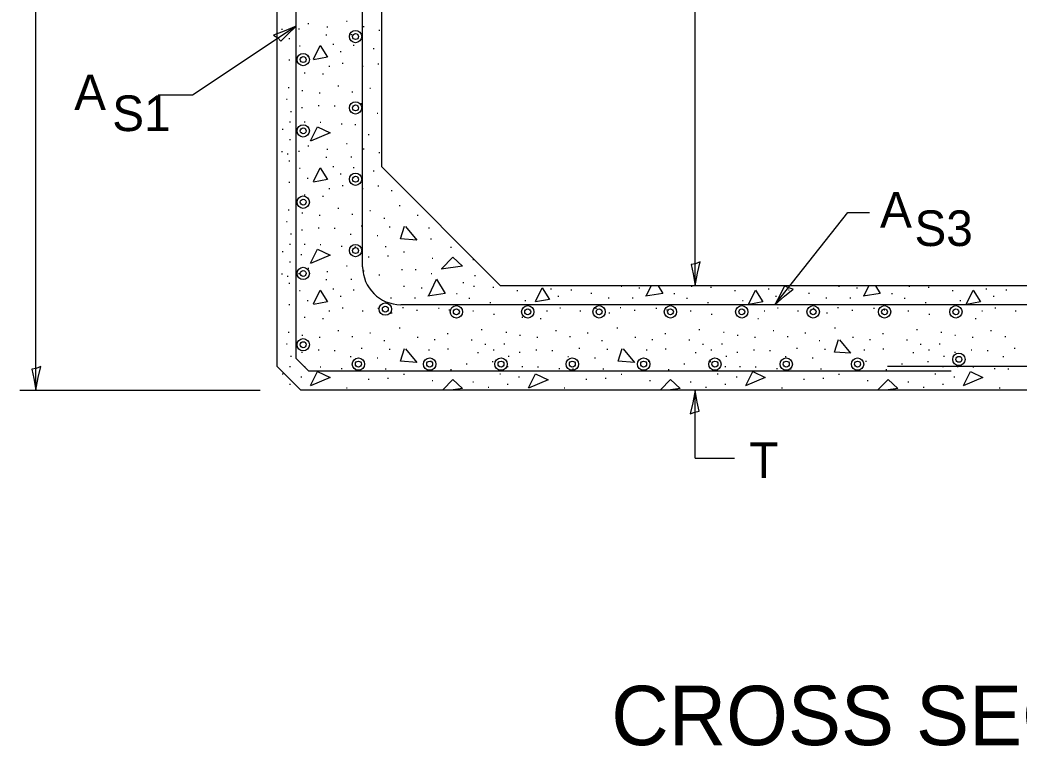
# Model space of a CAD drawing. Extents: x 43425 to 44105, y 33309 to 33761.
# Drawn here: x 43643.3 to 43710.6, y 33442.4 to 33491.3 of the extents above; entities that cross this region are included whole.
import ezdxf

# ---------------------------------------------------------------- set-up
doc = ezdxf.new("R2010")
doc.units = 0
for name, color, linetype in [('Level 59', 7, 'Continuous'), ('Level 60', 7, 'Continuous'), ('ROW_PR_Temporary Easement', 7, 'Continuous')]:
    doc.layers.add(name, color=color, linetype=linetype)

msp = doc.modelspace()

# ---------------------------------------------------------------- linework, layer by layer
at = {"layer": 'Level 59'}
for p, q in [((43644.389, 33466.32), (43644.389, 33528.72)), ((43688.758, 33473.36), (43688.758, 33500.014)), ((43661.901, 33490.834), (43654.939, 33486.18)), ((43654.939, 33486.18), (43652.611, 33486.18)), ((43694.113, 33472.08), (43699.026, 33478.293)), ((43699.026, 33478.293), (43700.501, 33478.293)), ((43643.317, 33466.32), (43659.473, 33466.32)), ((43688.758, 33461.744), (43688.758, 33466.32)), ((43688.758, 33461.744), (43691.411, 33461.744))]:
    msp.add_line(p, q, dxfattribs=at)
for points in [[(43660.385, 33490.223), (43660.665, 33490.04), (43660.87, 33489.823), (43661.313, 33490.275), (43661.901, 33490.834), (43661.106, 33490.489)], [(43689.093, 33474.96), (43688.785, 33474.83), (43688.49, 33474.779), (43688.619, 33474.16), (43688.758, 33473.36), (43688.913, 33474.214)], [(43695.368, 33473.127), (43695.046, 33473.216), (43694.784, 33473.359), (43694.501, 33472.794), (43694.113, 33472.08), (43694.765, 33472.653)], [(43644.724, 33467.92), (43644.416, 33467.79), (43644.121, 33467.739), (43644.251, 33467.12), (43644.389, 33466.32), (43644.544, 33467.174)], [(43688.423, 33464.721), (43688.731, 33464.851), (43689.025, 33464.901), (43688.896, 33465.52), (43688.758, 33466.32), (43688.603, 33465.467)]]:
    msp.add_lwpolyline(points, close=True, dxfattribs=at)
at = {"layer": 'Level 60'}
for p, q in [((43660.621, 33467.92), (43660.621, 33527.12)), ((43661.901, 33468.45), (43661.901, 33526.59)), ((43667.661, 33481.36), (43667.661, 33504.706)), ((43666.381, 33474.64), (43666.381, 33499.74)), ((43662.066, 33490.657), (43662.13, 33490.657)), ((43662.685, 33491.015), (43662.749, 33491.015)), ((43663.964, 33490.781), (43664.028, 33490.781)), ((43665.285, 33491.179), (43665.349, 33491.179)), ((43666.413, 33490.822), (43666.477, 33490.822)), ((43660.915, 33490.629), (43660.979, 33490.629)), ((43661.309, 33490.464), (43661.373, 33490.464)), ((43661.419, 33490.001), (43661.483, 33490.001)), ((43663.895, 33490.249), (43663.959, 33490.249)), ((43665.588, 33490.271), (43665.652, 33490.271)), ((43667.473, 33490.561), (43667.537, 33490.561)), ((43662.121, 33489.519), (43662.185, 33489.519)), ((43664.377, 33489.63), (43664.441, 33489.63)), ((43665.739, 33489.561), (43665.803, 33489.561)), ((43667.087, 33489.327), (43667.151, 33489.327)), ((43662.643, 33488.846), (43662.707, 33488.846)), ((43664.873, 33489.135), (43664.937, 33489.135)), ((43661.405, 33488.571), (43661.469, 33488.571)), ((43664.102, 33488.144), (43664.166, 33488.144)), ((43664.996, 33488.337), (43665.06, 33488.337)), ((43666.358, 33488.144), (43666.422, 33488.144)), ((43667.404, 33488.309), (43667.468, 33488.309)), ((43662.451, 33487.703), (43662.515, 33487.703)), ((43663.675, 33487.621), (43663.739, 33487.621)), ((43661.364, 33486.713), (43661.428, 33486.713)), ((43664.707, 33486.823), (43664.771, 33486.823)), ((43666.853, 33486.658), (43666.917, 33486.658)), ((43662.286, 33486.493), (43662.35, 33486.493)), ((43663.455, 33486.355), (43663.519, 33486.355)), ((43665.657, 33486.411), (43665.721, 33486.411)), ((43661.245, 33485.915), (43661.309, 33485.915)), ((43662.272, 33485.351), (43662.336, 33485.351)), ((43663.386, 33485.502), (43663.45, 33485.502)), ((43664.473, 33485.475), (43664.537, 33485.475)), ((43666.289, 33485.626), (43666.353, 33485.626)), ((43661.529, 33485.089), (43661.593, 33485.089)), ((43665.533, 33485.062), (43665.597, 33485.062)), ((43667.349, 33484.98), (43667.413, 33484.98)), ((43661.46, 33484.402), (43661.524, 33484.402)), ((43662.451, 33484.402), (43662.515, 33484.402)), ((43663.51, 33484.374), (43663.574, 33484.374)), ((43664.941, 33484.264), (43665.005, 33484.264)), ((43665.863, 33484.223), (43665.927, 33484.223)), ((43660.956, 33483.907), (43661.02, 33483.907)), ((43662.231, 33483.686), (43662.295, 33483.686)), ((43666.757, 33483.549), (43666.821, 33483.549)), ((43661.46, 33483.205), (43661.524, 33483.205)), ((43662.685, 33482.779), (43662.749, 33482.779)), ((43665.285, 33482.943), (43665.349, 33482.943)), ((43666.413, 33482.586), (43666.477, 33482.586)), ((43660.915, 33482.393), (43660.979, 33482.393)), ((43661.309, 33482.228), (43661.373, 33482.228)), ((43662.066, 33482.421), (43662.13, 33482.421)), ((43663.895, 33482.013), (43663.959, 33482.013)), ((43663.964, 33482.545), (43664.028, 33482.545)), ((43665.588, 33482.035), (43665.652, 33482.035)), ((43667.473, 33482.324), (43667.537, 33482.324)), ((43661.419, 33481.765), (43661.483, 33481.765)), ((43662.121, 33481.283), (43662.185, 33481.283)), ((43664.377, 33481.393), (43664.441, 33481.393)), ((43665.739, 33481.325), (43665.803, 33481.325)), ((43667.661, 33481.36), (43675.661, 33473.36)), ((43662.643, 33480.609), (43662.707, 33480.609)), ((43664.873, 33480.899), (43664.937, 33480.899)), ((43667.087, 33481.091), (43667.151, 33481.091)), ((43661.405, 33480.334), (43661.469, 33480.334)), ((43664.102, 33479.908), (43664.166, 33479.908)), ((43664.996, 33480.1), (43665.06, 33480.1)), ((43666.358, 33479.908), (43666.422, 33479.908)), ((43667.404, 33480.073), (43667.468, 33480.073)), ((43662.451, 33479.467), (43662.515, 33479.467)), ((43663.675, 33479.385), (43663.739, 33479.385)), ((43668.298, 33479.77), (43668.362, 33479.77)), ((43664.707, 33478.587), (43664.771, 33478.587)), ((43668.849, 33478.766), (43668.913, 33478.766)), ((43661.364, 33478.477), (43661.428, 33478.477)), ((43662.286, 33478.257), (43662.35, 33478.257)), ((43663.455, 33478.119), (43663.519, 33478.119)), ((43665.657, 33478.174), (43665.721, 33478.174)), ((43666.853, 33478.422), (43666.917, 33478.422)), ((43667.803, 33477.899), (43667.867, 33477.899)), ((43670.059, 33478.119), (43670.123, 33478.119)), ((43661.245, 33477.679), (43661.309, 33477.679)), ((43663.386, 33477.266), (43663.45, 33477.266)), ((43664.473, 33477.239), (43664.537, 33477.239)), ((43666.289, 33477.39), (43666.353, 33477.39)), ((43668.174, 33477.321), (43668.238, 33477.321)), ((43670.816, 33477.266), (43670.88, 33477.266)), ((43661.529, 33476.853), (43661.593, 33476.853)), ((43662.272, 33477.115), (43662.336, 33477.115)), ((43665.533, 33476.826), (43665.597, 33476.826)), ((43667.349, 33476.743), (43667.413, 33476.743)), ((43661.46, 33476.166), (43661.524, 33476.166)), ((43662.451, 33476.166), (43662.515, 33476.166)), ((43663.51, 33476.138), (43663.574, 33476.138)), ((43664.941, 33476.028), (43665.005, 33476.028)), ((43665.863, 33475.987), (43665.927, 33475.987)), ((43667.899, 33476.001), (43667.963, 33476.001)), ((43670.94, 33476.523), (43671.004, 33476.523)), ((43672.301, 33475.945), (43672.365, 33475.945)), ((43660.956, 33475.67), (43661.02, 33475.67)), ((43662.231, 33475.45), (43662.295, 33475.45)), ((43666.757, 33475.313), (43666.821, 33475.313)), ((43668.064, 33475.367), (43668.128, 33475.367)), ((43669.124, 33475.643), (43669.188, 33475.643)), ((43671.05, 33475.203), (43671.114, 33475.203)), ((43661.46, 33474.969), (43661.524, 33474.969)), ((43662.685, 33474.542), (43662.749, 33474.542)), ((43665.285, 33474.707), (43665.349, 33474.707)), ((43673.788, 33475.12), (43673.852, 33475.12)), ((43660.915, 33474.157), (43660.979, 33474.157)), ((43661.309, 33473.992), (43661.373, 33473.992)), ((43662.066, 33474.185), (43662.13, 33474.185)), ((43663.964, 33474.308), (43664.028, 33474.308)), ((43666.413, 33474.35), (43666.477, 33474.35)), ((43667.473, 33474.088), (43667.537, 33474.088)), ((43669, 33474.46), (43669.064, 33474.46)), ((43669.908, 33474.46), (43669.972, 33474.46)), ((43670.981, 33474.185), (43671.045, 33474.185)), ((43673.911, 33474.047), (43673.975, 33474.047)), ((43661.419, 33473.529), (43661.483, 33473.529)), ((43663.895, 33473.777), (43663.959, 33473.777)), ((43665.588, 33473.799), (43665.652, 33473.799)), ((43669.123, 33473.323), (43669.187, 33473.323)), ((43670.321, 33473.212), (43670.385, 33473.212)), ((43673.127, 33473.584), (43673.191, 33473.584)), ((43673.843, 33473.323), (43673.907, 33473.323)), ((43675.149, 33473.254), (43675.213, 33473.254)), ((43731.981, 33473.36), (43675.661, 33473.36)), ((43683.771, 33473.323), (43683.835, 33473.323)), ((43684.968, 33473.212), (43685.032, 33473.212)), ((43688.49, 33473.323), (43688.554, 33473.323)), ((43689.797, 33473.254), (43689.861, 33473.254)), ((43698.419, 33473.323), (43698.483, 33473.323)), ((43699.616, 33473.212), (43699.68, 33473.212)), ((43703.138, 33473.323), (43703.202, 33473.323)), ((43704.445, 33473.254), (43704.509, 33473.254)), ((43662.121, 33473.047), (43662.185, 33473.047)), ((43664.377, 33473.157), (43664.441, 33473.157)), ((43664.873, 33472.662), (43664.937, 33472.662)), ((43665.739, 33473.089), (43665.803, 33473.089)), ((43667.087, 33472.855), (43667.151, 33472.855)), ((43668.257, 33472.552), (43668.321, 33472.552)), ((43669.88, 33472.552), (43669.944, 33472.552)), ((43672.687, 33472.827), (43672.751, 33472.827)), ((43673.526, 33472.525), (43673.59, 33472.525)), ((43676.769, 33473.047), (43676.833, 33473.047)), ((43679.025, 33473.157), (43679.089, 33473.157)), ((43679.52, 33472.662), (43679.584, 33472.662)), ((43680.387, 33473.089), (43680.451, 33473.089)), ((43681.735, 33472.855), (43681.799, 33472.855)), ((43682.905, 33472.552), (43682.969, 33472.552)), ((43684.528, 33472.552), (43684.592, 33472.552)), ((43687.335, 33472.827), (43687.399, 33472.827)), ((43688.174, 33472.525), (43688.238, 33472.525)), ((43691.416, 33473.047), (43691.48, 33473.047)), ((43693.673, 33473.157), (43693.737, 33473.157)), ((43694.168, 33472.662), (43694.232, 33472.662)), ((43696.383, 33472.855), (43696.447, 33472.855)), ((43697.552, 33472.552), (43697.616, 33472.552)), ((43699.175, 33472.552), (43699.239, 33472.552)), ((43701.982, 33472.827), (43702.046, 33472.827)), ((43702.821, 33472.525), (43702.885, 33472.525)), ((43706.064, 33473.047), (43706.128, 33473.047)), ((43708.32, 33473.157), (43708.384, 33473.157)), ((43708.815, 33472.662), (43708.879, 33472.662)), ((43709.682, 33473.089), (43709.746, 33473.089)), ((43661.405, 33472.098), (43661.469, 33472.098)), ((43662.643, 33472.373), (43662.707, 33472.373)), ((43664.996, 33471.864), (43665.06, 33471.864)), ((43667.404, 33471.837), (43667.468, 33471.837)), ((43738.701, 33472.08), (43668.941, 33472.08)), ((43669.055, 33471.892), (43669.119, 33471.892)), ((43671.476, 33471.837), (43671.54, 33471.837)), ((43674.943, 33472.222), (43675.007, 33472.222)), ((43676.053, 33472.098), (43676.117, 33472.098)), ((43677.291, 33472.373), (43677.355, 33472.373)), ((43679.644, 33471.864), (43679.708, 33471.864)), ((43682.052, 33471.837), (43682.116, 33471.837)), ((43683.703, 33471.892), (43683.767, 33471.892)), ((43686.124, 33471.837), (43686.188, 33471.837)), ((43689.591, 33472.222), (43689.655, 33472.222)), ((43690.701, 33472.098), (43690.765, 33472.098)), ((43691.939, 33472.373), (43692.003, 33472.373)), ((43694.292, 33471.864), (43694.356, 33471.864)), ((43696.699, 33471.837), (43696.763, 33471.837)), ((43698.35, 33471.892), (43698.414, 33471.892)), ((43700.772, 33471.837), (43700.836, 33471.837)), ((43704.239, 33472.222), (43704.303, 33472.222)), ((43705.348, 33472.098), (43705.412, 33472.098)), ((43706.586, 33472.373), (43706.65, 33472.373)), ((43708.939, 33471.864), (43709.003, 33471.864)), ((43662.451, 33471.231), (43662.515, 33471.231)), ((43664.102, 33471.671), (43664.166, 33471.671)), ((43666.358, 33471.671), (43666.422, 33471.671)), ((43668.298, 33471.534), (43668.362, 33471.534)), ((43670.004, 33471.713), (43670.068, 33471.713)), ((43672.178, 33471.727), (43672.242, 33471.727)), ((43673.787, 33471.671), (43673.851, 33471.671)), ((43675.191, 33471.438), (43675.255, 33471.438)), ((43677.099, 33471.231), (43677.163, 33471.231)), ((43678.749, 33471.671), (43678.813, 33471.671)), ((43681.006, 33471.671), (43681.07, 33471.671)), ((43682.946, 33471.534), (43683.01, 33471.534)), ((43684.652, 33471.713), (43684.716, 33471.713)), ((43686.825, 33471.727), (43686.889, 33471.727)), ((43688.435, 33471.671), (43688.499, 33471.671)), ((43689.839, 33471.438), (43689.903, 33471.438)), ((43691.746, 33471.231), (43691.81, 33471.231)), ((43693.397, 33471.671), (43693.461, 33471.671)), ((43695.653, 33471.671), (43695.717, 33471.671)), ((43697.593, 33471.534), (43697.657, 33471.534)), ((43699.299, 33471.713), (43699.363, 33471.713)), ((43701.473, 33471.727), (43701.537, 33471.727)), ((43703.083, 33471.671), (43703.147, 33471.671)), ((43704.486, 33471.438), (43704.55, 33471.438)), ((43706.394, 33471.231), (43706.458, 33471.231)), ((43708.045, 33471.671), (43708.109, 33471.671)), ((43710.301, 33471.671), (43710.365, 33471.671)), ((43663.675, 33471.149), (43663.739, 33471.149)), ((43668.849, 33470.53), (43668.913, 33470.53)), ((43678.323, 33471.149), (43678.387, 33471.149)), ((43683.496, 33470.53), (43683.56, 33470.53)), ((43692.971, 33471.149), (43693.035, 33471.149)), ((43698.144, 33470.53), (43698.208, 33470.53)), ((43707.618, 33471.149), (43707.682, 33471.149)), ((43661.364, 33470.241), (43661.428, 33470.241)), ((43662.286, 33470.021), (43662.35, 33470.021)), ((43663.455, 33469.883), (43663.519, 33469.883)), ((43664.707, 33470.351), (43664.771, 33470.351)), ((43665.657, 33469.938), (43665.721, 33469.938)), ((43666.853, 33470.186), (43666.917, 33470.186)), ((43670.059, 33469.883), (43670.123, 33469.883)), ((43672.068, 33470.145), (43672.132, 33470.145)), ((43674.365, 33470.406), (43674.429, 33470.406)), ((43676.012, 33470.241), (43676.076, 33470.241)), ((43676.933, 33470.021), (43676.997, 33470.021)), ((43678.103, 33469.883), (43678.167, 33469.883)), ((43679.355, 33470.351), (43679.419, 33470.351)), ((43680.304, 33469.938), (43680.368, 33469.938)), ((43681.501, 33470.186), (43681.565, 33470.186)), ((43684.707, 33469.883), (43684.771, 33469.883)), ((43686.715, 33470.145), (43686.779, 33470.145)), ((43689.013, 33470.406), (43689.077, 33470.406)), ((43690.659, 33470.241), (43690.723, 33470.241)), ((43691.581, 33470.021), (43691.645, 33470.021)), ((43692.751, 33469.883), (43692.815, 33469.883)), ((43694.003, 33470.351), (43694.067, 33470.351)), ((43694.952, 33469.938), (43695.016, 33469.938)), ((43696.149, 33470.186), (43696.213, 33470.186)), ((43699.354, 33469.883), (43699.418, 33469.883)), ((43701.363, 33470.145), (43701.427, 33470.145)), ((43703.661, 33470.406), (43703.725, 33470.406)), ((43705.307, 33470.241), (43705.371, 33470.241)), ((43706.229, 33470.021), (43706.293, 33470.021)), ((43707.398, 33469.883), (43707.462, 33469.883)), ((43708.65, 33470.351), (43708.714, 33470.351)), ((43709.599, 33469.938), (43709.663, 33469.938)), ((43661.245, 33469.443), (43661.309, 33469.443)), ((43666.289, 33469.154), (43666.353, 33469.154)), ((43667.803, 33469.663), (43667.867, 33469.663)), ((43671.201, 33469.745), (43671.265, 33469.745)), ((43673.691, 33469.718), (43673.755, 33469.718)), ((43674.613, 33469.415), (43674.677, 33469.415)), ((43675.893, 33469.443), (43675.957, 33469.443)), ((43680.937, 33469.154), (43681.001, 33469.154)), ((43682.45, 33469.663), (43682.514, 33469.663)), ((43685.849, 33469.745), (43685.913, 33469.745)), ((43688.339, 33469.718), (43688.403, 33469.718)), ((43689.261, 33469.415), (43689.325, 33469.415)), ((43690.54, 33469.443), (43690.604, 33469.443)), ((43695.585, 33469.154), (43695.649, 33469.154)), ((43697.098, 33469.663), (43697.162, 33469.663)), ((43700.497, 33469.745), (43700.561, 33469.745)), ((43702.987, 33469.718), (43703.051, 33469.718)), ((43703.908, 33469.415), (43703.972, 33469.415)), ((43705.188, 33469.443), (43705.252, 33469.443)), ((43710.233, 33469.154), (43710.297, 33469.154)), ((43661.529, 33468.617), (43661.593, 33468.617)), ((43662.272, 33468.879), (43662.336, 33468.879)), ((43663.386, 33469.03), (43663.45, 33469.03)), ((43664.473, 33469.003), (43664.537, 33469.003)), ((43665.533, 33468.59), (43665.597, 33468.59)), ((43667.349, 33468.507), (43667.413, 33468.507)), ((43668.174, 33469.085), (43668.238, 33469.085)), ((43670.816, 33469.03), (43670.88, 33469.03)), ((43672.095, 33469.113), (43672.159, 33469.113)), ((43674.118, 33468.865), (43674.182, 33468.865)), ((43675.163, 33469.03), (43675.227, 33469.03)), ((43676.177, 33468.617), (43676.241, 33468.617)), ((43676.92, 33468.879), (43676.984, 33468.879)), ((43678.034, 33469.03), (43678.098, 33469.03)), ((43679.121, 33469.003), (43679.185, 33469.003)), ((43680.18, 33468.59), (43680.244, 33468.59)), ((43681.996, 33468.507), (43682.06, 33468.507)), ((43682.822, 33469.085), (43682.886, 33469.085)), ((43685.463, 33469.03), (43685.527, 33469.03)), ((43686.743, 33469.113), (43686.807, 33469.113)), ((43688.765, 33468.865), (43688.829, 33468.865)), ((43689.811, 33469.03), (43689.875, 33469.03)), ((43690.825, 33468.617), (43690.889, 33468.617)), ((43691.567, 33468.879), (43691.631, 33468.879)), ((43692.682, 33469.03), (43692.746, 33469.03)), ((43693.769, 33469.003), (43693.833, 33469.003)), ((43694.828, 33468.59), (43694.892, 33468.59)), ((43696.644, 33468.507), (43696.708, 33468.507)), ((43697.469, 33469.085), (43697.533, 33469.085)), ((43700.111, 33469.03), (43700.175, 33469.03)), ((43701.391, 33469.113), (43701.455, 33469.113)), ((43703.413, 33468.865), (43703.477, 33468.865)), ((43704.459, 33469.03), (43704.523, 33469.03)), ((43705.472, 33468.617), (43705.536, 33468.617)), ((43706.215, 33468.879), (43706.279, 33468.879)), ((43707.329, 33469.03), (43707.393, 33469.03)), ((43708.417, 33469.003), (43708.481, 33469.003)), ((43709.476, 33468.59), (43709.54, 33468.59)), ((43660.621, 33467.92), (43662.221, 33466.32)), ((43661.46, 33467.929), (43661.524, 33467.929)), ((43661.901, 33468.45), (43662.751, 33467.6)), ((43662.451, 33467.929), (43662.515, 33467.929)), ((43663.51, 33467.902), (43663.574, 33467.902)), ((43664.941, 33467.792), (43665.005, 33467.792)), ((43670.94, 33468.287), (43671.004, 33468.287)), ((43673.347, 33468.095), (43673.411, 33468.095)), ((43675.108, 33468.246), (43675.172, 33468.246)), ((43676.108, 33467.929), (43676.172, 33467.929)), ((43677.099, 33467.929), (43677.163, 33467.929)), ((43678.158, 33467.902), (43678.222, 33467.902)), ((43679.589, 33467.792), (43679.653, 33467.792)), ((43685.587, 33468.287), (43685.651, 33468.287)), ((43687.995, 33468.095), (43688.059, 33468.095)), ((43689.756, 33468.246), (43689.82, 33468.246)), ((43690.756, 33467.929), (43690.82, 33467.929)), ((43691.746, 33467.929), (43691.81, 33467.929)), ((43692.805, 33467.902), (43692.869, 33467.902)), ((43694.237, 33467.792), (43694.301, 33467.792)), ((43700.235, 33468.287), (43700.299, 33468.287)), ((43744.758, 33467.92), (43701.713, 33467.92)), ((43702.643, 33468.095), (43702.707, 33468.095)), ((43704.404, 33468.246), (43704.468, 33468.246)), ((43705.403, 33467.929), (43705.467, 33467.929)), ((43706.394, 33467.929), (43706.458, 33467.929)), ((43707.453, 33467.902), (43707.517, 33467.902)), ((43708.884, 33467.792), (43708.948, 33467.792)), ((43660.956, 33467.434), (43661.02, 33467.434)), ((43662.231, 33467.214), (43662.295, 33467.214)), ((43705.997, 33467.6), (43662.751, 33467.6)), ((43665.863, 33467.751), (43665.927, 33467.751)), ((43667.899, 33467.764), (43667.963, 33467.764)), ((43668.064, 33467.131), (43668.128, 33467.131)), ((43669.124, 33467.407), (43669.188, 33467.407)), ((43672.301, 33467.709), (43672.365, 33467.709)), ((43675.604, 33467.434), (43675.668, 33467.434)), ((43676.879, 33467.214), (43676.943, 33467.214)), ((43680.511, 33467.751), (43680.575, 33467.751)), ((43682.547, 33467.764), (43682.611, 33467.764)), ((43682.712, 33467.131), (43682.776, 33467.131)), ((43683.771, 33467.407), (43683.835, 33467.407)), ((43686.949, 33467.709), (43687.013, 33467.709)), ((43690.251, 33467.434), (43690.315, 33467.434)), ((43691.526, 33467.214), (43691.59, 33467.214)), ((43695.158, 33467.751), (43695.222, 33467.751)), ((43697.194, 33467.764), (43697.258, 33467.764)), ((43697.359, 33467.131), (43697.423, 33467.131)), ((43698.419, 33467.407), (43698.483, 33467.407)), ((43701.597, 33467.709), (43701.661, 33467.709)), ((43704.899, 33467.434), (43704.963, 33467.434)), ((43706.174, 33467.214), (43706.238, 33467.214)), ((43709.806, 33467.751), (43709.87, 33467.751)), ((43661.46, 33466.732), (43661.524, 33466.732)), ((43665.285, 33466.471), (43665.349, 33466.471)), ((43666.757, 33467.076), (43666.821, 33467.076)), ((43671.05, 33466.966), (43671.114, 33466.966)), ((43673.788, 33466.884), (43673.852, 33466.884)), ((43674.819, 33466.526), (43674.883, 33466.526)), ((43676.108, 33466.732), (43676.172, 33466.732)), ((43679.933, 33466.471), (43679.997, 33466.471)), ((43681.405, 33467.076), (43681.469, 33467.076)), ((43685.697, 33466.966), (43685.761, 33466.966)), ((43688.435, 33466.884), (43688.499, 33466.884)), ((43689.467, 33466.526), (43689.531, 33466.526)), ((43690.756, 33466.732), (43690.82, 33466.732)), ((43694.58, 33466.471), (43694.644, 33466.471)), ((43696.053, 33467.076), (43696.117, 33467.076)), ((43700.345, 33466.966), (43700.409, 33466.966)), ((43703.083, 33466.884), (43703.147, 33466.884)), ((43704.115, 33466.526), (43704.179, 33466.526)), ((43705.403, 33466.732), (43705.467, 33466.732)), ((43709.228, 33466.471), (43709.292, 33466.471)), ((43745.421, 33466.32), (43662.221, 33466.32))]:
    msp.add_line(p, q, dxfattribs=at)
for points in [[(43663.082, 33488.605), (43663.531, 33489.534), (43664.012, 33488.749), (43663.074, 33488.572)], [(43662.874, 33483.109), (43663.339, 33484.055), (43664.188, 33483.654), (43662.864, 33483.089)], [(43663.082, 33480.369), (43663.531, 33481.298), (43664.012, 33480.513), (43663.074, 33480.336)], [(43669.267, 33477.34), (43670.02, 33476.427), (43668.931, 33476.507), (43669.203, 33477.357)], [(43662.874, 33474.873), (43663.339, 33475.819), (43664.188, 33475.418), (43662.864, 33474.853)], [(43671.687, 33474.505), (43672.456, 33475.273), (43673.097, 33474.681), (43671.673, 33474.472)], [(43670.837, 33472.694), (43671.35, 33473.799), (43671.927, 33472.838), (43670.773, 33472.645)], [(43678.021, 33472.295), (43678.47, 33473.224), (43678.951, 33472.439), (43678.013, 33472.262)], [(43685.485, 33472.694), (43685.794, 33473.36)], [(43686.261, 33473.36), (43686.575, 33472.838)], [(43700.133, 33472.694), (43700.442, 33473.36)], [(43700.909, 33473.36), (43701.222, 33472.838)], [(43663.082, 33472.133), (43663.531, 33473.062), (43664.012, 33472.277), (43663.074, 33472.1)], [(43686.575, 33472.838), (43685.421, 33472.645)], [(43692.378, 33472.133), (43692.826, 33473.062), (43693.307, 33472.277), (43692.369, 33472.1)], [(43701.222, 33472.838), (43700.069, 33472.645)], [(43707.025, 33472.133), (43707.474, 33473.062), (43707.955, 33472.277), (43707.017, 33472.1)], [(43698.465, 33469.719), (43699.219, 33468.805), (43698.129, 33468.886), (43698.401, 33469.735)], [(43669.267, 33469.104), (43670.02, 33468.191), (43668.931, 33468.271), (43669.203, 33469.121)], [(43683.915, 33469.104), (43684.668, 33468.191), (43683.578, 33468.271), (43683.851, 33469.121)], [(43662.874, 33466.637), (43663.339, 33467.582), (43664.188, 33467.182), (43662.864, 33466.617)], [(43677.554, 33466.475), (43678.019, 33467.421), (43678.868, 33467.02), (43677.544, 33466.455)], [(43692.169, 33466.637), (43692.634, 33467.582), (43693.483, 33467.182), (43692.159, 33466.617)], [(43706.817, 33466.637), (43707.282, 33467.582), (43708.131, 33467.182), (43706.807, 33466.617)], [(43671.77, 33466.352), (43672.456, 33467.037)], [(43672.456, 33467.037), (43673.097, 33466.445)], [(43673.097, 33466.445), (43672.463, 33466.352)], [(43686.418, 33466.352), (43687.103, 33467.037)], [(43687.103, 33467.037), (43687.745, 33466.445)], [(43687.745, 33466.445), (43687.111, 33466.352)], [(43701.066, 33466.352), (43701.751, 33467.037)], [(43701.751, 33467.037), (43702.392, 33466.445)], [(43702.392, 33466.445), (43701.759, 33466.352)]]:
    msp.add_lwpolyline(points, dxfattribs=at)
for centre, radius in [((43665.901, 33490.134), 0.416), ((43665.901, 33490.134), 0.2), ((43662.381, 33488.584), 0.416), ((43662.381, 33488.585), 0.2), ((43665.901, 33485.33), 0.416), ((43665.901, 33485.331), 0.2), ((43662.381, 33483.784), 0.416), ((43662.381, 33483.785), 0.2), ((43665.901, 33480.527), 0.416), ((43665.901, 33480.527), 0.2), ((43662.381, 33478.984), 0.416), ((43662.381, 33478.985), 0.2), ((43665.901, 33475.724), 0.416), ((43665.901, 33475.724), 0.2), ((43662.381, 33474.184), 0.416), ((43662.381, 33474.185), 0.2), ((43667.906, 33471.782), 0.416), ((43667.906, 33471.782), 0.2), ((43672.688, 33471.6), 0.416), ((43677.491, 33471.6), 0.416), ((43682.294, 33471.6), 0.416), ((43687.098, 33471.6), 0.416), ((43691.901, 33471.6), 0.416), ((43696.704, 33471.6), 0.416), ((43701.507, 33471.6), 0.416), ((43706.31, 33471.6), 0.416), ((43672.688, 33471.6), 0.2), ((43677.491, 33471.6), 0.2), ((43682.295, 33471.6), 0.2), ((43687.098, 33471.6), 0.2), ((43691.901, 33471.6), 0.2), ((43696.704, 33471.6), 0.2), ((43701.507, 33471.6), 0.2), ((43706.31, 33471.6), 0.2), ((43662.381, 33469.384), 0.416), ((43662.381, 33469.385), 0.2), ((43666.093, 33468.08), 0.416), ((43670.893, 33468.08), 0.416), ((43675.693, 33468.08), 0.416), ((43680.493, 33468.08), 0.416), ((43685.293, 33468.08), 0.416), ((43690.093, 33468.08), 0.416), ((43694.893, 33468.08), 0.416), ((43699.693, 33468.08), 0.416), ((43706.513, 33468.4), 0.416), ((43706.513, 33468.4), 0.2), ((43666.093, 33468.08), 0.2), ((43670.893, 33468.08), 0.2), ((43675.693, 33468.08), 0.2), ((43680.493, 33468.08), 0.2), ((43685.293, 33468.08), 0.2), ((43690.093, 33468.08), 0.2), ((43694.893, 33468.08), 0.2), ((43699.693, 33468.08), 0.2)]:
    msp.add_circle(centre, radius, dxfattribs=at)
msp.add_arc((43668.941, 33474.64), 2.56, 180, 270, dxfattribs=at)
at = {"layer": 'ROW_PR_Temporary Easement'}
msp.add_line((43695.034, 33473.089), (43695.098, 33473.089), dxfattribs=at)

# ---------------------------------------------------------------- texts
at = {"layer": 'Level 59'}
for s, height, p in [('A', 2.4, (43646.966, 33485.18)), ('S1', 2.4, (43649.527, 33483.77)), ('A', 2.4, (43701.205, 33477.276)), ('S3', 2.4, (43703.523, 33476.031)), ('T', 2.4, (43692.401, 33460.401)), ('CROSS SECTION', 4, (43683.117, 33442.419))]:
    msp.add_text(s, height=height, dxfattribs=at).set_placement(p)

doc.saveas('drawing.dxf')
